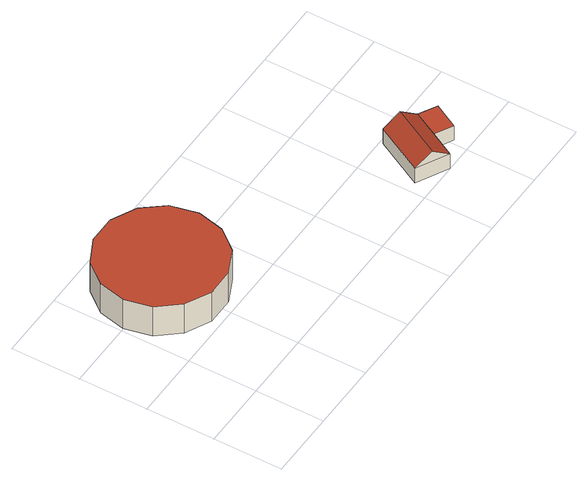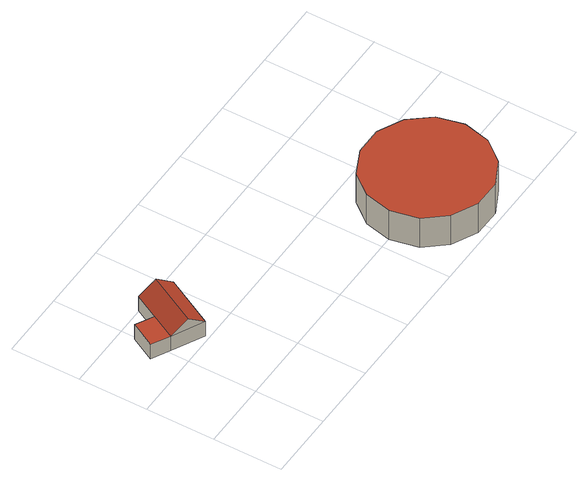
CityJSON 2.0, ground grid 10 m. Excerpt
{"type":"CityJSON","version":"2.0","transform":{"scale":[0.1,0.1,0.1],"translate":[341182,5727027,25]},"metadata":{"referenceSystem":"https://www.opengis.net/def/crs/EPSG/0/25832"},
"CityObjects":{
"building1":{"type":"Building","attributes":{"Geometrietyp2DReferenz":"3000","Gemeindeschluessel":"05170048","function":"31001_2728","roofType":"1000","measuredHeight":5.21},"address":[{"country":"Germany","locality":"Wesel","thoroughfareNumber":"32","thoroughfareName":"Loher Weg"}],"geometry":[{"type":"Solid","lod":"2","boundaries":[[[[0,1,2,3]],[[4,5,1,0]],[[6,7,5,4]],[[8,9,7,6]],[[10,11,9,8]],[[12,13,11,10]],[[14,15,13,12]],[[16,17,15,14]],[[18,19,17,16]],[[20,21,19,18]],[[22,23,21,20]],[[24,25,23,22]],[[26,27,25,24]],[[3,2,27,26]],[[24,22,20,18,16,14,12,10,8,6,4,0,3,26]],[[1,5,7,9,11,13,15,17,19,21,23,25,27,2]]]],"semantics":{"surfaces":[{"type":"WallSurface"},{"type":"RoofSurface"},{"type":"GroundSurface"}],"values":[[0,0,0,0,0,0,0,0,0,0,0,0,0,0,1,2]]}}]},
"building2":{"type":"Building","attributes":{"Gemeindeschluessel":"05170048","Geometrietyp2DReferenz":"3000","function":"31001_2723"},"address":[{"country":"Germany","locality":"Wesel","thoroughfareNumber":"32","thoroughfareName":"Loher Weg"}],"children":["building2-1","building2-2"]},
"building2-1":{"type":"BuildingPart","attributes":{"roofType":"3100","measuredHeight":4.38},"parents":["building2"],"geometry":[{"type":"MultiSurface","lod":"2","boundaries":[[[28,29,30,31]],[[32,33,29,28]],[[31,30,34,35]],[[28,36,32]],[[35,37,31]],[[31,37,36,28]],[[32,36,37,35]],[[29,33,34,30]],[[38,35,34,39]],[[38,39,33,32]]],"semantics":{"surfaces":[{"type":"WallSurface"},{"type":"RoofSurface"},{"type":"GroundSurface"},{"type":"ClosureSurface"}],"values":[0,0,0,0,0,1,1,2,0,3]}}]},
"building2-2":{"type":"BuildingPart","attributes":{"roofType":"1000","measuredHeight":2.62},"parents":["building2"],"geometry":[{"type":"Solid","lod":"2","boundaries":[[[[38,39,40,41]],[[42,43,33,32]],[[41,40,43,42]],[[32,38,41,42]],[[39,33,43,40]],[[32,33,39,38]]]],"semantics":{"surfaces":[{"type":"WallSurface"},{"type":"RoofSurface"},{"type":"GroundSurface"},{"type":"ClosureSurface"}],"values":[[0,0,0,1,2,3]]}}]}
},
"vertices":[
[39,271,52],[39,271,0],[14,240,0],[14,240,52],[75,289,52],[75,289,0],[115,289,52],[115,289,0],[151,271,52],[151,271,0],[176,240,52],[176,240,0],[185,200,52],[185,200,0],[176,161,52],[176,161,0],[151,130,52],[151,130,0],[115,113,52],[115,113,0],[75,113,52],[75,113,0],[39,131,52],[39,131,0],[14,162,52],[14,162,0],[5,201,52],[5,201,0],
[453,95,28],[453,95,2],[415,24,2],[415,24,28],[498,72,28],[498,72,2],[460,0,2],[460,0,28],[475,84,46],[437,12,46],[479,36,28],[479,36,2],
[505,22,2],[505,22,28],[524,58,28],[524,58,2]
]}
